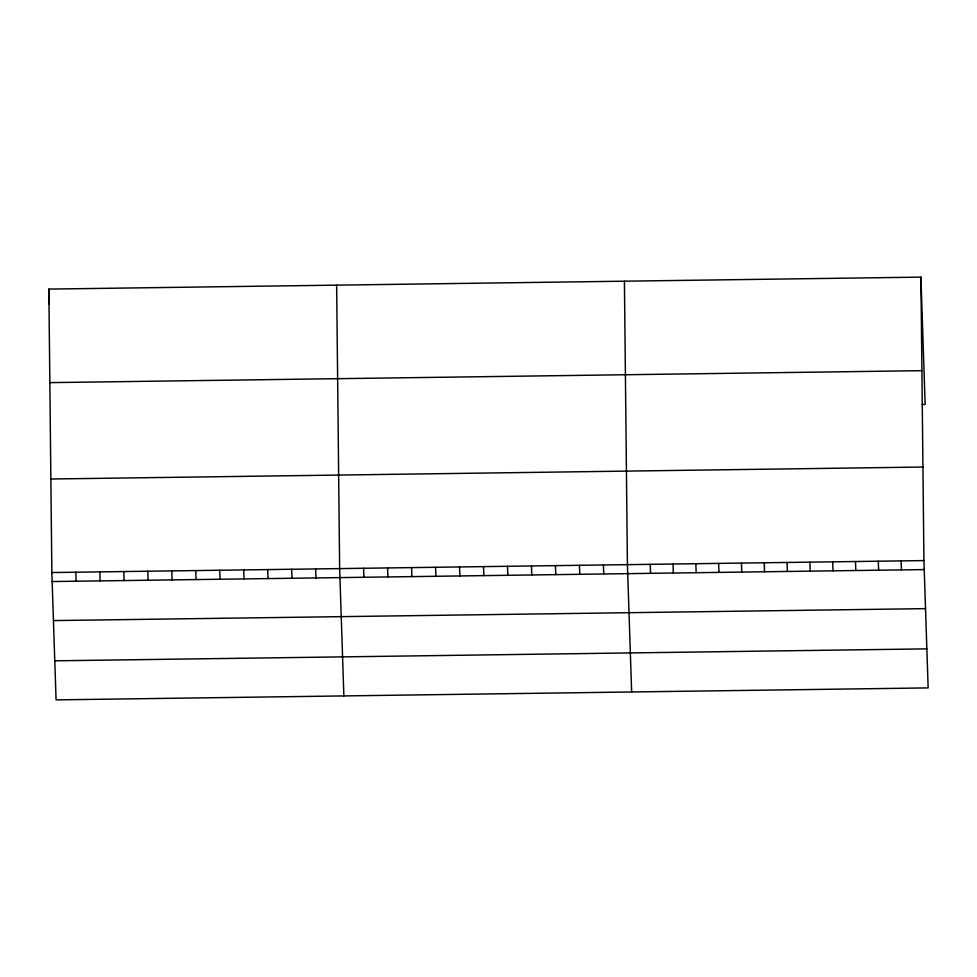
<?xml version="1.0" encoding="UTF-8"?>
<svg xmlns="http://www.w3.org/2000/svg" width="977" height="977" viewBox="0 0 977 977"><rect width="100%" height="100%" fill="white"/><g stroke="black" fill="none" stroke-linecap="round" stroke-linejoin="round"><path stroke-width="1.47" d="M920.92 277.126L923.924 560.578L928.15 687.906L56.08 699.874L51.854 572.546L48.85 289.094L920.92 277.126L925.146 404.454L922.105 404.502M49.839 382.63L921.909 370.674M50.865 479.011L922.935 467.043M51.854 572.546L923.924 560.578M52.16 581.547L924.23 569.579M53.454 620.59L925.524 608.634M54.785 660.818L926.855 648.862M901.124 560.896L901.417 569.896M878.311 561.213L878.604 570.202M855.498 561.519L855.803 570.519M832.697 561.836L832.99 570.837M809.884 562.154L810.189 571.142M787.083 562.459L787.377 571.46M764.27 562.776L764.564 571.777M741.458 563.082L741.763 572.082M718.657 563.399L718.95 572.4M695.844 563.717L696.149 572.705M673.043 564.022L673.336 573.023M650.23 564.34L650.523 573.34M631.643 691.972L627.417 564.645L624.413 281.193M603.444 564.975L603.737 573.975M579.459 565.304L579.752 574.305M555.473 565.634L555.779 574.635M531.5 565.964L531.793 574.965M507.515 566.294L507.808 575.294M483.53 566.623L483.835 575.624M459.544 566.953L459.849 575.954M435.571 567.283L435.864 576.283M411.586 567.613L411.879 576.613M387.6 567.942L387.906 576.943M363.627 568.272L363.92 577.273M343.867 695.917L339.642 568.602L336.638 285.15M315.656 568.932L315.962 577.92M291.671 569.261L291.976 578.25M267.698 569.579L267.991 578.579M243.713 569.909L244.006 578.909M219.727 570.238L220.033 579.239M195.742 570.568L196.047 579.569M171.769 570.898L172.062 579.898M147.783 571.227L148.077 580.228M123.798 571.557L124.103 580.558M99.825 571.887L100.118 580.888M75.84 572.217L76.133 581.217M48.85 289.094L49.351 304.103"/></g></svg>
